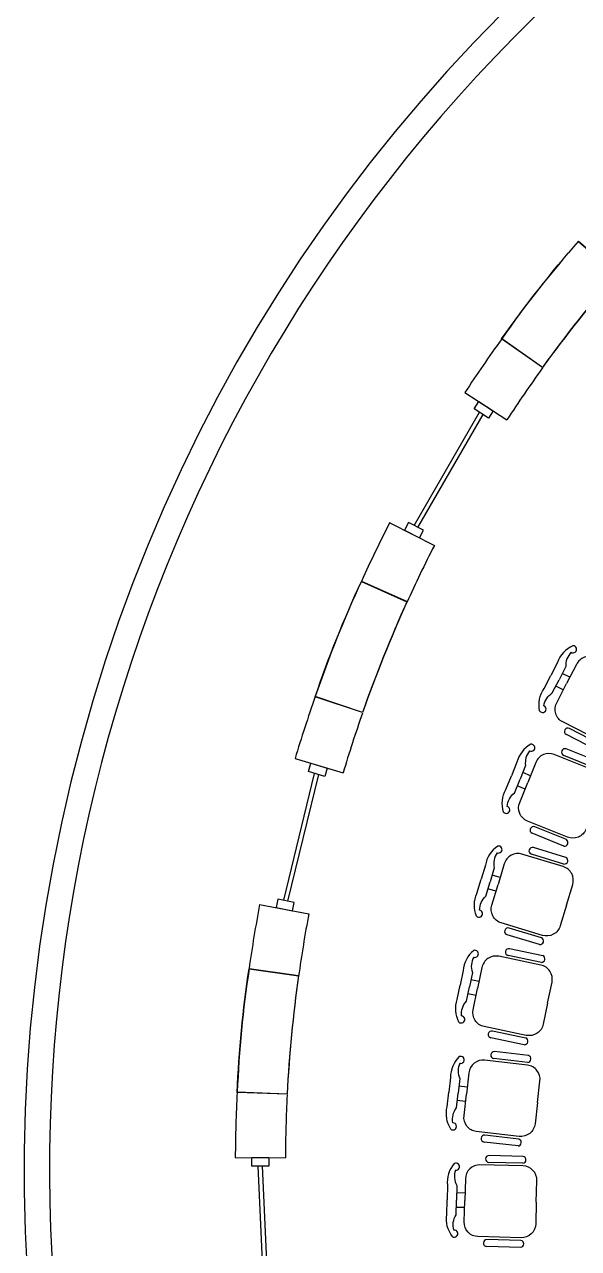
# Model space of a CAD drawing. Header units: feet. Extents: x 50754 to 76410, y 49660 to 67674.
# Drawn here: x 65816.5 to 65949.7, y 59874.4 to 60168.5 of the extents above; entities that cross this region are included whole.
import ezdxf

# ---------------------------------------------------------------- set-up
doc = ezdxf.new("R2010")
doc.units = ezdxf.units.FT
doc.linetypes.add('Amconstr', pattern=[9999, 9999, 0])
for name, color, linetype in [('COL', 6, 'Continuous'), ('E--CONCRETE-1', 6, 'Continuous'), ('F--BLOCKWALL-3', 253, 'Continuous'), ('FOOTPATH', 1, 'Continuous'), ('L--WINDOW-2', 2, 'Continuous'), ('NOITHAT', 21, 'Continuous'), ('WALL', 4, 'Continuous')]:
    doc.layers.add(name, color=color, linetype=linetype)

# ---------------------------------------------------------------- blocks, each defined once
blk = doc.blocks.new('A$C2b783d29')
at = {"layer": 'COL', "color": 253}
for points in [[(2077.98, 2263.13, 0.021817), (2049.63, 2259.06), (2047.25, 2270.82, -0.026861), (2076.79, 2275.07)], [(2171.37, 2259.06, 0.021817), (2143.02, 2263.13), (2144.05, 2275.09, -0.026861), (2173.6, 2270.85)], [(2259.83, 2228.83, 0.021817), (2233.77, 2240.73), (2238.14, 2251.91, -0.026861), (2265.29, 2239.52)]]:
    blk.add_lwpolyline(points, format="xyb", close=True, dxfattribs=at)
at = {"layer": 'E--CONCRETE-1', "color": 253}
for p, q in [((2076.87, 2275.07), (2078.06, 2263.13)), ((2143.09, 2263.13), (2144.13, 2275.09)), ((2049.7, 2259.06), (2047.33, 2270.82)), ((2173.67, 2270.85), (2171.45, 2259.06)), ((2233.85, 2240.73), (2238.21, 2251.91)), ((2265.36, 2239.52), (2259.91, 2228.83))]:
    blk.add_line(p, q, dxfattribs=at)
for centre, radius, start, end in [((2101.68, 1998.18), 278, 95.1203, 101.2748), ((2119.47, 1998.18), 278, 78.7567, 84.9112), ((2110.57, 1936.32), 328.43, 95.6821, 100.6815), ((2110.57, 1936.32), 328.43, 79.3185, 84.3179), ((2136.54, 1993.17), 278, 62.3931, 68.5475), ((2110.57, 1936.32), 328.43, 62.9549, 67.9542)]:
    blk.add_arc(centre, radius, start, end, dxfattribs=at)
at = {"layer": 'F--BLOCKWALL-3', "color": 253}
for p, q in [((2092.38, 2276.26), (2093.02, 2264.25)), ((2128.46, 2276.27), (2127.83, 2264.26)), ((2031.96, 2267.56), (2034.74, 2255.86)), ((2188.9, 2267.59), (2186.13, 2255.88)), ((2223.56, 2257.42), (2219.56, 2246.06))]:
    blk.add_line(p, q, dxfattribs=at)
for centre, radius, start, end in [((2110.53, 1935.54), 341.2, 93.0487, 95.6736), ((2110.53, 1935.54), 341.2, 84.3608, 86.9867), ((2110.71, 1935.57), 341.2, 100.7188, 103.3447), ((2110.18, 1935.24), 341.55, 76.6742, 79.2991), ((2110.53, 1935.54), 329.17, 93.0487, 95.6993), ((2110.53, 1935.54), 329.17, 84.3608, 86.9867), ((2110.71, 1935.57), 329.17, 100.7188, 103.3447), ((2110.18, 1935.24), 329.51, 76.6742, 79.3249), ((2110.18, 1935.24), 341.55, 67.9864, 70.6123), ((2110.18, 1935.24), 329.51, 67.9864, 70.6123)]:
    blk.add_arc(centre, radius, start, end, dxfattribs=at)
at = {"layer": 'L--WINDOW-2', "color": 253}
for p, q in [((2094.66, 2272.34), (2092.61, 2272.25)), ((2092.61, 2272.25), (2092.79, 2268.25)), ((2094.84, 2268.35), (2094.66, 2272.34)), ((2094.75, 2270.86), (2126.1, 2270.88)), ((2125.99, 2268.32), (2126.2, 2272.42)), ((2126.2, 2272.42), (2128.25, 2272.31)), ((2128.25, 2272.31), (2128.04, 2268.21)), ((2092.79, 2268.25), (2094.84, 2268.35)), ((2094.75, 2269.83), (2126.1, 2269.86)), ((2128.04, 2268.21), (2125.99, 2268.32)), ((2001.13, 2252.88), (2031.21, 2261.72)), ((2030.88, 2263.23), (2032.87, 2263.71)), ((2031.83, 2259.23), (2030.88, 2263.23)), ((2032.87, 2263.71), (2033.82, 2259.71)), ((2187.99, 2263.68), (2187.04, 2259.79)), ((2189.98, 2263.19), (2187.99, 2263.68)), ((2189.04, 2259.3), (2189.98, 2263.19)), ((2189.65, 2261.74), (2219.77, 2252.91)), ((2001.42, 2251.89), (2031.5, 2260.74)), ((2033.82, 2259.71), (2031.83, 2259.23)), ((2187.04, 2259.79), (2189.04, 2259.3)), ((2189.37, 2260.75), (2219.48, 2251.93)), ((2218.94, 2250.48), (2220.3, 2254.36)), ((2220.3, 2254.36), (2222.24, 2253.68)), ((2222.24, 2253.68), (2220.88, 2249.8)), ((2220.88, 2249.8), (2218.94, 2250.48))]:
    blk.add_line(p, q, dxfattribs=at)
at = {"layer": 'NOITHAT', "color": 253}
for p, q in [((2108.9, 2221.83), (2109.01, 2223.85)), ((2112.34, 2221.64), (2112.46, 2223.66)), ((2083.41, 2220.54), (2083.34, 2222.56)), ((2086.86, 2220.66), (2086.79, 2222.68)), ((2134.4, 2220.84), (2134.69, 2222.84)), ((2137.81, 2220.34), (2138.11, 2222.34)), ((2058.14, 2216.98), (2057.89, 2218.99)), ((2061.57, 2217.4), (2061.32, 2219.41)), ((2159.71, 2217.57), (2160.18, 2219.54)), ((2163.07, 2216.77), (2163.54, 2218.74)), ((2074.68, 2206.5), (2074.4, 2214.68)), ((2076.34, 2206.56), (2076.06, 2214.73)), ((2094.87, 2207.19), (2094.59, 2215.37)), ((2096.53, 2207.25), (2096.25, 2215.42)), ((2098.95, 2208.62), (2099.4, 2216.79)), ((2100.61, 2208.53), (2101.06, 2216.7)), ((2119.12, 2207.51), (2119.57, 2215.68)), ((2120.78, 2207.42), (2121.23, 2215.59)), ((2123.31, 2208.57), (2124.49, 2216.67)), ((2124.95, 2208.34), (2126.13, 2216.43)), ((2033.29, 2211.18), (2032.86, 2213.15)), ((2036.66, 2211.91), (2036.24, 2213.88)), ((2070.75, 2204.7), (2069.74, 2212.82)), ((2072.4, 2204.91), (2071.39, 2213.03)), ((2143.3, 2205.66), (2144.48, 2213.76)), ((2144.95, 2205.42), (2146.13, 2213.52)), ((2147.57, 2206.35), (2149.46, 2214.31)), ((2149.18, 2205.96), (2151.08, 2213.92)), ((2050.7, 2202.21), (2049.69, 2210.33)), ((2052.35, 2202.42), (2051.34, 2210.54)), ((2046.94, 2200.08), (2045.21, 2208.07)), ((2048.57, 2200.43), (2046.84, 2208.43)), ((2027.19, 2195.81), (2025.46, 2203.8)), ((2028.82, 2196.16), (2027.09, 2204.15))]:
    blk.add_line(p, q, dxfattribs=at)
for points in [[(2102.01, 2224.97, -0.207066), (2107.33, 2226.18), (2110.86, 2225.98)], [(2076.27, 2223.05, -0.207066), (2081.46, 2224.73), (2084.99, 2224.85)], [(2093.81, 2223.65, 0.207066), (2088.52, 2224.97), (2084.99, 2224.85)], [(2092.26, 2223.28, 0.214578), (2088.61, 2222.74), (2085.07, 2222.62)], [(2103.56, 2224.57, -0.214578), (2107.2, 2223.95), (2110.73, 2223.75)], [(2117.96, 2223.77, 0.214578), (2114.27, 2223.56), (2110.73, 2223.75)], [(2119.54, 2224, 0.207066), (2114.38, 2225.79), (2110.86, 2225.98)], [(2127.82, 2224.58, -0.207066), (2133.23, 2225.31), (2136.72, 2224.8)], [(2129.32, 2224.04, -0.214578), (2132.89, 2223.1), (2136.4, 2222.59)], [(2145.19, 2222.05, 0.207066), (2140.21, 2224.29), (2136.72, 2224.8)], [(2050.81, 2218.84, -0.207066), (2055.83, 2220.98), (2059.33, 2221.41)], [(2068.23, 2221, 0.207066), (2062.83, 2221.85), (2059.33, 2221.41)], [(2066.71, 2220.5, 0.214578), (2063.12, 2219.64), (2059.61, 2219.2)], [(2085.72, 2203.43), (2080.55, 2203.25, -0.414214), (2076.99, 2206.58), (2076.63, 2216.92, -0.418376), (2079.97, 2220.42), (2085.14, 2220.6)], [(2077.85, 2222.79, -0.214578), (2081.53, 2222.5), (2085.07, 2222.62)], [(2085.72, 2203.43), (2090.9, 2203.6, 0.414214), (2094.23, 2207.17), (2093.87, 2217.51, 0.418376), (2090.31, 2220.77), (2085.14, 2220.6)], [(2109.67, 2204.58), (2104.51, 2204.86, -0.414214), (2101.25, 2208.5), (2101.82, 2218.83, -0.418376), (2105.46, 2222.02), (2110.62, 2221.73)], [(2109.67, 2204.58), (2114.84, 2204.29, 0.414214), (2118.48, 2207.55), (2119.05, 2217.88, 0.418376), (2115.79, 2221.45), (2110.62, 2221.73)], [(2133.63, 2203.59), (2128.51, 2204.33, -0.414214), (2125.59, 2208.25), (2127.08, 2218.49, -0.418376), (2130.99, 2221.34), (2136.11, 2220.59)], [(2133.63, 2203.59), (2138.75, 2202.84, 0.414214), (2142.66, 2205.76), (2144.15, 2216, 0.418376), (2141.23, 2219.84), (2136.11, 2220.59)], [(2143.6, 2221.96, 0.214578), (2139.91, 2222.08), (2136.4, 2222.59)], [(2153.49, 2221.89, -0.207066), (2158.94, 2222.13), (2162.37, 2221.31)], [(2154.94, 2221.22, -0.214578), (2158.41, 2219.96), (2161.86, 2219.14)], [(2170.56, 2217.82, 0.207066), (2165.81, 2220.49), (2162.37, 2221.31)], [(2052.4, 2218.72, -0.214578), (2056.09, 2218.76), (2059.61, 2219.2)], [(2061.97, 2200.14), (2067.11, 2200.78, 0.414214), (2070.11, 2204.63), (2068.83, 2214.9, 0.418376), (2064.99, 2217.83), (2059.86, 2217.19)], [(2157.4, 2200.46), (2152.37, 2201.66, -0.414214), (2149.81, 2205.82), (2152.21, 2215.89, -0.418376), (2156.35, 2218.37), (2161.39, 2217.17)], [(2168.97, 2217.87, 0.214578), (2165.3, 2218.32), (2161.86, 2219.14)], [(2025.82, 2212.37, -0.207066), (2030.63, 2214.95), (2034.08, 2215.7)], [(2042.98, 2216.09, 0.207066), (2037.53, 2216.45), (2034.08, 2215.7)], [(2041.51, 2215.45, 0.214578), (2038.01, 2214.27), (2034.55, 2213.52)], [(2061.97, 2200.14), (2056.84, 2199.5, -0.414214), (2052.99, 2202.5), (2051.71, 2212.77, -0.418376), (2054.72, 2216.55), (2059.86, 2217.19)], [(2157.4, 2200.46), (2162.44, 2199.26, 0.414214), (2166.59, 2201.82), (2168.99, 2211.89, 0.418376), (2166.42, 2215.97), (2161.39, 2217.17)], [(2038.61, 2194.75), (2033.55, 2193.65, -0.414214), (2029.45, 2196.3), (2027.26, 2206.41, -0.418376), (2029.92, 2210.45), (2034.98, 2211.54)], [(2027.41, 2212.4, -0.214578), (2031.09, 2212.77), (2034.55, 2213.52)], [(2038.61, 2194.75), (2043.67, 2195.84, 0.414214), (2046.31, 2199.94), (2044.12, 2210.06, 0.418376), (2040.04, 2212.63), (2034.98, 2211.54)]]:
    blk.add_lwpolyline(points, format="xyb", dxfattribs=at)
for centre, radius, start, end in [((2093.1, 2223.2), 0.843, 174.4229, 32.135), ((2102.72, 2224.5), 0.843, 146.6577, 4.3698), ((2118.79, 2223.61), 0.843, 169.3001, 27.0121), ((2128.48, 2224.05), 0.843, 141.5349, 359.247), ((2067.55, 2220.49), 0.843, 179.5457, 37.2578), ((2077.01, 2222.65), 0.843, 151.7806, 9.4926), ((2144.41, 2221.73), 0.843, 164.1773, 21.8893), ((2154.1, 2221.31), 0.843, 136.4121, 354.1242), ((2051.58, 2218.51), 0.843, 156.9034, 14.6154), ((2100.23, 2216.75), 0.831, 356.8349, 176.8349), ((2125.31, 2216.55), 0.831, 351.7121, 171.7121), ((2169.76, 2217.57), 0.843, 159.0545, 16.7665), ((2042.35, 2215.52), 0.843, 184.6685, 42.3806), ((2075.23, 2214.7), 0.831, 1.9578, 181.9578), ((2095.42, 2215.39), 0.831, 1.9578, 181.9578), ((2120.4, 2215.63), 0.831, 356.8349, 176.8349), ((2145.3, 2213.64), 0.831, 351.7121, 171.7121), ((2150.27, 2214.12), 0.831, 346.5893, 166.5893), ((2026.62, 2212.11), 0.843, 162.0262, 19.7382), ((2070.57, 2212.93), 0.831, 7.0806, 187.0806), ((2046.03, 2208.25), 0.831, 12.2034, 192.2034), ((2050.51, 2210.44), 0.831, 7.0806, 187.0806), ((2099.79, 2208.73), 0.844, 187.413, 346.4769), ((2124.15, 2208.61), 0.844, 182.2902, 341.3541), ((2075.51, 2206.68), 0.844, 192.5358, 351.5997), ((2095.7, 2207.37), 0.844, 192.3158, 351.3797), ((2119.96, 2207.62), 0.844, 187.193, 346.2569), ((2026.28, 2203.98), 0.831, 12.2034, 192.2034), ((2071.56, 2204.96), 0.844, 197.4386, 356.5025), ((2047.72, 2200.4), 0.844, 202.5614, 1.6253), ((2051.5, 2202.47), 0.844, 197.6586, 356.7225), ((2027.98, 2196.13), 0.844, 202.7814, 1.8453)]:
    blk.add_arc(centre, radius, start, end, dxfattribs=at)

msp = doc.modelspace()

# ---------------------------------------------------------------- linework, layer by layer
at = {"layer": 'FOOTPATH', "color": 253, "elevation": 0.01704}
for points in [[(67885.6226, 59364.75647), (68003.66664, 59849.59315), (67632.14955, 59940.04706), (67676.36348, 60121.64487, 1), (67052.58563, 60273.51715), (67010.97387, 60102.60713), (66593.05246, 60204.35918), (66612.92486, 60285.98018), (66361.27617, 60347.24952), (66341.40376, 60265.62853), (66302.18081, 60275.17821, 1), (66116.37139, 59512.01198), (66140.52065, 59506.13232), (66106.65743, 59367.04754), (66268.44525, 59327.65677), (66233.97427, 59186.07571), (66134.86937, 59210.20495), (66054.43856, 58879.85525), (66106.90585, 58867.08095), (65979.90682, 58345.46383), (66026.54442, 58334.1089), (65943.91014, 57994.70901), (66405.24729, 57882.38645)], [(67879.7929, 59366.17584), (67996.41757, 59845.18282), (67624.90048, 59935.63673), (67670.53378, 60123.06423, 1), (67058.41533, 60272.09778), (67015.3842, 60095.35806), (66585.80339, 60199.94885), (66605.6758, 60281.56984), (66365.6865, 60340.00046), (66345.81409, 60258.37946), (66300.76144, 60269.34851, 1), (66117.79076, 59517.84168), (66147.76971, 59510.54265), (66113.9065, 59371.45787), (66275.69432, 59332.06711), (66238.3846, 59178.82665), (66139.27971, 59202.95589), (66061.68762, 58884.26559), (66114.15492, 58871.49128), (65987.15589, 58349.87416), (66033.79349, 58338.51923), (65951.15921, 57999.11935), (66406.66665, 57888.21615)]]:
    msp.add_lwpolyline(points, format="xyb", dxfattribs=at)

# ---------------------------------------------------------------- block references
at = {"layer": 'WALL', "color": 253, "linetype": 'Amconstr', "lineweight": 25, "rotation": 76.31633277806492}
msp.add_blockref('A$C2b783d29', (67589.70836, 57385.58811, 0.01704), dxfattribs=at)

doc.saveas('drawing.dxf')
